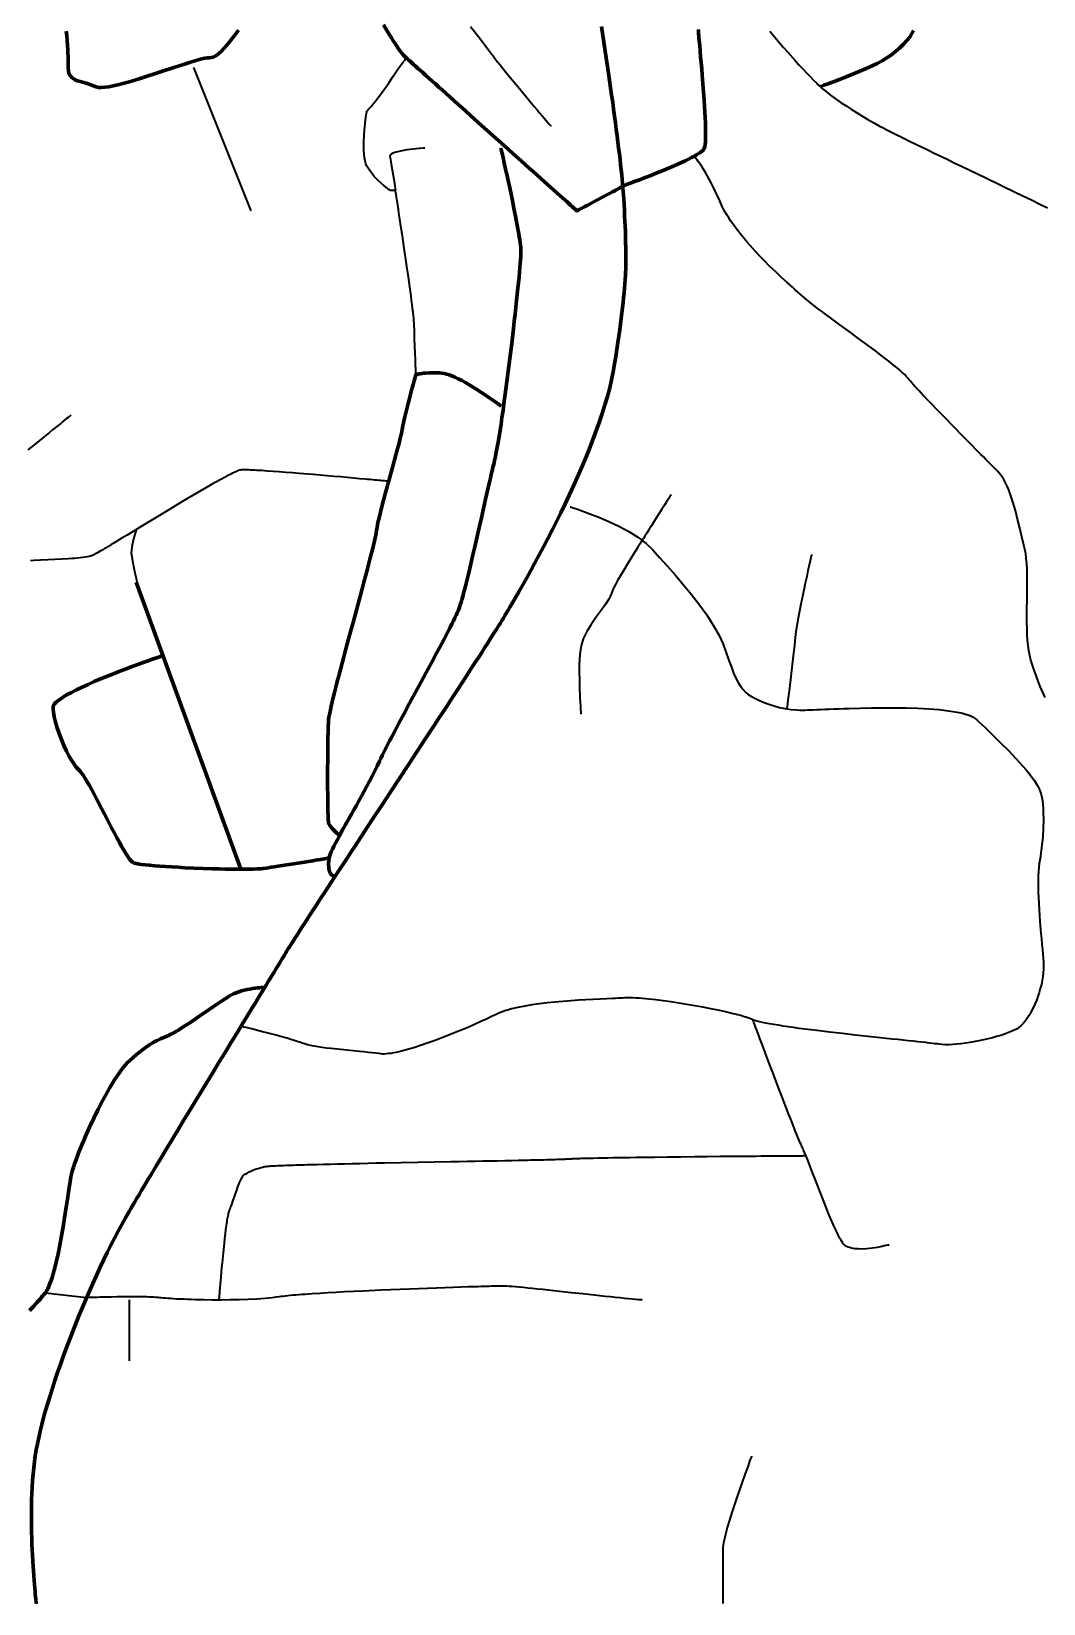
# Model space of a CAD drawing. Header units: inches. Extents: x 23 to 178, y 8 to 179.
# Drawn here: x 81.33 to 102.27, y 47.25 to 79.77 of the extents above; entities that cross this region are included whole.
import ezdxf

# ---------------------------------------------------------------- set-up
doc = ezdxf.new("R2010")
doc.units = ezdxf.units.IN
doc.header["$MEASUREMENT"] = 0
for name, color, linetype in [('Routes 2', 7, 'Continuous'), ('Routes 3', 7, 'Continuous'), ('Routes 4', 7, 'Continuous')]:
    doc.layers.add(name, color=color, linetype=linetype)

msp = doc.modelspace()

# ---------------------------------------------------------------- linework, layer by layer
at = {"layer": 'Routes 2', "color": 7, "lineweight": 106, "true_color": 0xffffff}
msp.add_lwpolyline([(81.433, 47.249), (81.433, 47.251), (81.432, 47.255), (81.431, 47.261), (81.43, 47.271), (81.429, 47.283), (81.427, 47.297), (81.425, 47.314), (81.423, 47.333), (81.421, 47.355), (81.419, 47.379), (81.416, 47.405), (81.413, 47.433), (81.407, 47.496), (81.401, 47.566), (81.394, 47.644), (81.387, 47.729), (81.38, 47.82), (81.373, 47.918), (81.366, 48.021), (81.36, 48.129), (81.354, 48.242), (81.348, 48.359), (81.343, 48.48), (81.339, 48.604), (81.336, 48.731), (81.333, 48.861), (81.333, 49.124), (81.337, 49.392), (81.349, 49.66), (81.357, 49.793), (81.368, 49.925), (81.381, 50.055), (81.395, 50.182), (81.413, 50.307), (81.433, 50.429), (81.456, 50.552), (81.483, 50.68), (81.513, 50.814), (81.548, 50.952), (81.585, 51.096), (81.626, 51.243), (81.67, 51.394), (81.717, 51.548), (81.766, 51.706), (81.819, 51.866), (81.874, 52.029), (81.931, 52.194), (81.99, 52.36), (82.052, 52.528), (82.181, 52.865), (82.316, 53.204), (82.457, 53.541), (82.602, 53.872), (82.676, 54.036), (82.75, 54.196), (82.825, 54.355), (82.901, 54.51), (82.976, 54.662), (83.052, 54.81), (83.127, 54.954), (83.203, 55.094), (83.277, 55.229), (83.352, 55.358), (83.39, 55.423), (83.429, 55.491), (83.471, 55.561), (83.513, 55.633), (83.558, 55.708), (83.604, 55.785), (83.651, 55.865), (83.699, 55.946), (83.749, 56.029), (83.8, 56.114), (83.905, 56.29), (84.015, 56.472), (84.127, 56.659), (84.243, 56.851), (84.362, 57.046), (84.482, 57.245), (84.604, 57.446), (85.097, 58.256), (85.219, 58.456), (85.339, 58.653), (85.458, 58.848), (85.574, 59.038), (85.687, 59.223), (85.796, 59.402), (85.902, 59.575), (85.953, 59.658), (86.003, 59.74), (86.052, 59.82), (86.099, 59.897), (86.145, 59.972), (86.189, 60.045), (86.232, 60.116), (86.274, 60.184), (86.314, 60.249), (86.352, 60.312), (86.388, 60.371), (86.423, 60.428), (86.455, 60.482), (86.486, 60.533), (86.515, 60.58), (86.541, 60.624), (86.566, 60.665), (86.588, 60.702), (86.611, 60.74), (86.639, 60.785), (86.67, 60.835), (86.706, 60.892), (86.745, 60.953), (86.788, 61.021), (86.834, 61.093), (86.884, 61.171), (86.937, 61.253), (86.993, 61.34), (87.052, 61.431), (87.114, 61.526), (87.179, 61.626), (87.246, 61.729), (87.316, 61.837), (87.388, 61.947), (87.463, 62.061), (87.539, 62.178), (87.617, 62.298), (87.698, 62.42), (87.78, 62.545), (87.863, 62.673), (87.948, 62.802), (88.035, 62.934), (88.211, 63.202), (88.39, 63.475), (88.572, 63.752), (88.756, 64.032), (89.125, 64.593), (89.307, 64.871), (89.487, 65.145), (89.663, 65.414), (89.75, 65.546), (89.835, 65.676), (89.918, 65.804), (90.001, 65.93), (90.081, 66.053), (90.16, 66.174), (90.237, 66.291), (90.311, 66.406), (90.384, 66.518), (90.454, 66.626), (90.521, 66.731), (90.586, 66.831), (90.649, 66.928), (90.708, 67.021), (90.765, 67.109), (90.818, 67.193), (90.868, 67.272), (90.915, 67.346), (90.958, 67.414), (90.998, 67.478), (91.034, 67.536), (91.066, 67.588), (91.096, 67.639), (91.128, 67.691), (91.161, 67.746), (91.195, 67.803), (91.229, 67.862), (91.265, 67.922), (91.339, 68.049), (91.416, 68.183), (91.496, 68.324), (91.579, 68.471), (91.663, 68.624), (91.75, 68.782), (91.837, 68.945), (91.926, 69.112), (92.016, 69.284), (92.106, 69.459), (92.195, 69.637), (92.285, 69.818), (92.374, 70.002), (92.547, 70.373), (92.632, 70.561), (92.714, 70.749), (92.793, 70.938), (92.87, 71.126), (92.943, 71.313), (93.013, 71.499), (93.079, 71.684), (93.141, 71.867), (93.197, 72.047), (93.249, 72.224), (93.296, 72.398), (93.336, 72.568), (93.371, 72.734), (93.399, 72.895), (93.423, 73.05), (93.445, 73.197), (93.466, 73.338), (93.486, 73.472), (93.504, 73.601), (93.521, 73.723), (93.536, 73.841), (93.55, 73.954), (93.563, 74.062), (93.574, 74.166), (93.585, 74.267), (93.594, 74.365), (93.602, 74.46), (93.609, 74.553), (93.62, 74.733), (93.627, 74.91), (93.63, 75.086), (93.63, 75.265), (93.626, 75.45), (93.624, 75.546), (93.62, 75.644), (93.616, 75.746), (93.611, 75.851), (93.606, 75.961), (93.6, 76.075), (93.594, 76.194), (93.587, 76.318), (93.583, 76.385), (93.578, 76.458), (93.571, 76.537), (93.564, 76.622), (93.555, 76.712), (93.545, 76.808), (93.534, 76.909), (93.523, 77.016), (93.51, 77.127), (93.496, 77.242), (93.482, 77.362), (93.466, 77.487), (93.45, 77.615), (93.433, 77.747), (93.415, 77.883), (93.397, 78.022), (93.378, 78.164), (93.358, 78.309), (93.337, 78.457), (93.316, 78.607), (93.294, 78.76), (93.272, 78.915), (93.226, 79.23), (93.178, 79.551), (93.128, 79.877)], dxfattribs=at)
at = {"layer": 'Routes 3', "color": 7, "lineweight": 70, "true_color": 0xffffff}
for points in [[(85.617, 79.802), (85.515, 79.662), (85.412, 79.533), (85.313, 79.419), (85.265, 79.37), (85.218, 79.327), (85.173, 79.291), (85.131, 79.263), (85.091, 79.243), (85.054, 79.233), (85.019, 79.232), (84.977, 79.23), (84.922, 79.221), (84.856, 79.206), (84.78, 79.186), (84.694, 79.162), (84.6, 79.133), (84.499, 79.101), (84.392, 79.066), (84.28, 79.029), (84.045, 78.951), (83.562, 78.794), (83.331, 78.725), (83.221, 78.695), (83.117, 78.669), (83.02, 78.647), (82.931, 78.63), (82.85, 78.619), (82.779, 78.614), (82.719, 78.616), (82.671, 78.626), (82.598, 78.656), (82.529, 78.681), (82.462, 78.702), (82.341, 78.737), (82.287, 78.755), (82.238, 78.774), (82.196, 78.798), (82.16, 78.827), (82.131, 78.862), (82.109, 78.907), (82.096, 78.961), (82.091, 79.027), (82.091, 79.105), (82.091, 79.193), (82.086, 79.385), (82.074, 79.587), (82.063, 79.686), (82.05, 79.78)], [(95.131, 79.816), (95.134, 79.774), (95.137, 79.731), (95.141, 79.685), (95.144, 79.637), (95.149, 79.587), (95.158, 79.481), (95.167, 79.368), (95.178, 79.25), (95.189, 79.127), (95.2, 79), (95.211, 78.871), (95.232, 78.609), (95.252, 78.351), (95.26, 78.225), (95.268, 78.103), (95.274, 77.986), (95.278, 77.875), (95.281, 77.771), (95.282, 77.722), (95.282, 77.675), (95.282, 77.631), (95.281, 77.589), (95.28, 77.549), (95.278, 77.512), (95.276, 77.478), (95.273, 77.447), (95.269, 77.419), (95.264, 77.394), (95.259, 77.373), (95.253, 77.355), (95.247, 77.34), (95.239, 77.329), (95.229, 77.318), (95.217, 77.307), (95.203, 77.295), (95.187, 77.282), (95.168, 77.269), (95.148, 77.255), (95.101, 77.227), (95.048, 77.196), (94.989, 77.165), (94.924, 77.132), (94.855, 77.099), (94.782, 77.065), (94.705, 77.03), (94.546, 76.961), (94.384, 76.893), (94.223, 76.828), (94.145, 76.797), (94.07, 76.767), (93.999, 76.74), (93.932, 76.714), (93.869, 76.69), (93.812, 76.668), (93.762, 76.649), (93.739, 76.641), (93.718, 76.633), (93.7, 76.626), (93.683, 76.62), (93.668, 76.614), (93.656, 76.61), (93.646, 76.606), (93.638, 76.603), (93.633, 76.601), (93.631, 76.6), (93.628, 76.599), (93.619, 76.594), (93.603, 76.586), (93.582, 76.574), (93.554, 76.56), (93.522, 76.543), (93.485, 76.523), (93.445, 76.502), (93.401, 76.479), (93.354, 76.454), (93.305, 76.428), (93.253, 76.401), (93.148, 76.345), (93.042, 76.288), (92.938, 76.234), (92.889, 76.208), (92.843, 76.183), (92.799, 76.16), (92.759, 76.139), (92.723, 76.119), (92.691, 76.103), (92.664, 76.088), (92.643, 76.077), (92.628, 76.069), (92.62, 76.065), (92.618, 76.064), (92.617, 76.065), (92.61, 76.071), (92.597, 76.083), (92.579, 76.099), (92.556, 76.12), (92.528, 76.145), (92.494, 76.175), (92.456, 76.209), (92.414, 76.247), (92.367, 76.289), (92.317, 76.334), (92.262, 76.383), (92.204, 76.435), (92.142, 76.49), (92.077, 76.548), (92.009, 76.609), (91.938, 76.673), (91.865, 76.739), (91.789, 76.807), (91.711, 76.877), (91.631, 76.948), (91.549, 77.022), (91.465, 77.097), (91.294, 77.25), (91.118, 77.408), (90.761, 77.727), (90.583, 77.887), (90.407, 78.044), (90.236, 78.198), (90.152, 78.273), (90.07, 78.347), (89.989, 78.419), (89.911, 78.489), (89.834, 78.558), (89.761, 78.624), (89.689, 78.688), (89.621, 78.749), (89.556, 78.808), (89.493, 78.863), (89.435, 78.916), (89.38, 78.965), (89.328, 79.011), (89.281, 79.054), (89.238, 79.092), (89.2, 79.127), (89.166, 79.157), (89.137, 79.183), (89.113, 79.205), (89.094, 79.222), (89.063, 79.251), (89.032, 79.285), (88.999, 79.324), (88.964, 79.367), (88.929, 79.415), (88.893, 79.467), (88.856, 79.522), (88.818, 79.581), (88.779, 79.643), (88.74, 79.707), (88.7, 79.774), (88.619, 79.915)], [(99.581, 79.796), (99.549, 79.729), (99.503, 79.658), (99.445, 79.585), (99.377, 79.511), (99.3, 79.437), (99.215, 79.364), (99.124, 79.294), (99.029, 79.229), (98.931, 79.168), (98.832, 79.114), (98.728, 79.065), (98.606, 79.011), (98.471, 78.954), (98.187, 78.838), (98.05, 78.784), (97.924, 78.734), (97.867, 78.713), (97.815, 78.693), (97.77, 78.675), (97.73, 78.66), (97.699, 78.648), (97.675, 78.639), (97.66, 78.634), (97.655, 78.632)], [(91.046, 77.362), (91.047, 77.358), (91.05, 77.347), (91.054, 77.328), (91.06, 77.302), (91.067, 77.269), (91.076, 77.231), (91.086, 77.187), (91.097, 77.137), (91.109, 77.083), (91.122, 77.024), (91.136, 76.961), (91.151, 76.894), (91.166, 76.825), (91.182, 76.752), (91.215, 76.599), (91.249, 76.44), (91.283, 76.277), (91.316, 76.114), (91.348, 75.954), (91.377, 75.8), (91.403, 75.655), (91.415, 75.587), (91.426, 75.523), (91.435, 75.463), (91.443, 75.407), (91.45, 75.356), (91.455, 75.309), (91.459, 75.269), (91.461, 75.234), (91.461, 75.204), (91.46, 75.186), (91.459, 75.165), (91.458, 75.14), (91.456, 75.113), (91.452, 75.049), (91.446, 74.975), (91.438, 74.89), (91.43, 74.796), (91.42, 74.693), (91.409, 74.582), (91.397, 74.463), (91.384, 74.337), (91.37, 74.205), (91.355, 74.068), (91.339, 73.925), (91.323, 73.779), (91.305, 73.628), (91.269, 73.32), (91.231, 73.005), (91.191, 72.689), (91.15, 72.377), (91.13, 72.225), (91.109, 72.075), (91.089, 71.93), (91.068, 71.788), (91.048, 71.652), (91.028, 71.522), (91.008, 71.397), (90.988, 71.28), (90.969, 71.171), (90.951, 71.07), (90.933, 70.978), (90.916, 70.896), (90.899, 70.824), (90.882, 70.757), (90.865, 70.687), (90.847, 70.612), (90.829, 70.534), (90.81, 70.452), (90.77, 70.279), (90.728, 70.096), (90.685, 69.905), (90.641, 69.709), (90.597, 69.509), (90.506, 69.111), (90.461, 68.916), (90.417, 68.728), (90.374, 68.549), (90.353, 68.463), (90.333, 68.38), (90.312, 68.301), (90.293, 68.225), (90.274, 68.153), (90.255, 68.085), (90.237, 68.022), (90.22, 67.964), (90.204, 67.911), (90.188, 67.863), (90.173, 67.821), (90.159, 67.785), (90.141, 67.744), (90.12, 67.697), (90.094, 67.643), (90.064, 67.583), (90.031, 67.516), (89.995, 67.445), (89.956, 67.368), (89.914, 67.287), (89.869, 67.202), (89.821, 67.112), (89.772, 67.019), (89.721, 66.923), (89.614, 66.723), (89.502, 66.515), (89.387, 66.303), (89.156, 65.875), (89.043, 65.666), (88.936, 65.465), (88.884, 65.368), (88.834, 65.274), (88.787, 65.183), (88.742, 65.097), (88.699, 65.014), (88.659, 64.936), (88.622, 64.863), (88.589, 64.795), (88.559, 64.733), (88.533, 64.677), (88.485, 64.574), (88.383, 64.366), (88.274, 64.157), (88.164, 63.953), (88.109, 63.854), (88.055, 63.759), (88.003, 63.668), (87.954, 63.581), (87.907, 63.499), (87.863, 63.422), (87.823, 63.353), (87.788, 63.29), (87.757, 63.235), (87.733, 63.189), (87.714, 63.151), (87.706, 63.135), (87.697, 63.116), (87.661, 63.043), (87.626, 62.978), (87.592, 62.917), (87.561, 62.86), (87.534, 62.803), (87.512, 62.744), (87.495, 62.681), (87.484, 62.612), (87.482, 62.574), (87.481, 62.533), (87.483, 62.491), (87.487, 62.455), (87.493, 62.423), (87.501, 62.397), (87.51, 62.374), (87.52, 62.355), (87.53, 62.34), (87.541, 62.328), (87.564, 62.312), (87.586, 62.304), (87.604, 62.302), (87.617, 62.302), (87.621, 62.303)], [(91.046, 72.028), (91.044, 72.029), (91.039, 72.033), (91.031, 72.039), (91.02, 72.047), (91.006, 72.057), (90.989, 72.069), (90.947, 72.098), (90.897, 72.134), (90.838, 72.174), (90.773, 72.218), (90.703, 72.265), (90.628, 72.314), (90.551, 72.364), (90.392, 72.462), (90.313, 72.509), (90.237, 72.552), (90.163, 72.591), (90.094, 72.625), (90.031, 72.653), (89.974, 72.673), (89.924, 72.687), (89.873, 72.697), (89.77, 72.71), (89.669, 72.715), (89.573, 72.713), (89.486, 72.707), (89.446, 72.703), (89.41, 72.698), (89.378, 72.694), (89.35, 72.689), (89.327, 72.685), (89.308, 72.682), (89.296, 72.679), (89.289, 72.678), (89.288, 72.676), (89.284, 72.665), (89.278, 72.644), (89.269, 72.612), (89.258, 72.571), (89.244, 72.522), (89.228, 72.465), (89.211, 72.403), (89.192, 72.334), (89.173, 72.261), (89.132, 72.104), (89.052, 71.773), (89.018, 71.613), (89.004, 71.538), (88.996, 71.498), (88.986, 71.455), (88.976, 71.409), (88.964, 71.36), (88.938, 71.254), (88.908, 71.139), (88.875, 71.016), (88.84, 70.887), (88.803, 70.753), (88.727, 70.48), (88.652, 70.207), (88.616, 70.075), (88.583, 69.947), (88.552, 69.827), (88.525, 69.714), (88.502, 69.612), (88.492, 69.565), (88.484, 69.52), (88.477, 69.479), (88.471, 69.442), (88.465, 69.404), (88.456, 69.355), (88.444, 69.295), (88.428, 69.226), (88.409, 69.146), (88.387, 69.058), (88.363, 68.961), (88.337, 68.857), (88.308, 68.746), (88.277, 68.629), (88.245, 68.506), (88.211, 68.378), (88.176, 68.246), (88.139, 68.11), (88.064, 67.831), (87.987, 67.545), (87.909, 67.259), (87.833, 66.976), (87.797, 66.839), (87.761, 66.704), (87.726, 66.573), (87.693, 66.446), (87.661, 66.324), (87.631, 66.208), (87.604, 66.099), (87.578, 65.997), (87.555, 65.902), (87.535, 65.815), (87.517, 65.738), (87.503, 65.671), (87.492, 65.613), (87.488, 65.589), (87.485, 65.567), (87.482, 65.549), (87.481, 65.533), (87.479, 65.499), (87.477, 65.46), (87.475, 65.415), (87.473, 65.366), (87.471, 65.312), (87.47, 65.254), (87.468, 65.192), (87.467, 65.127), (87.466, 65.059), (87.463, 64.915), (87.462, 64.764), (87.46, 64.449), (87.46, 64.292), (87.461, 64.138), (87.462, 63.991), (87.463, 63.853), (87.464, 63.789), (87.465, 63.728), (87.466, 63.671), (87.468, 63.618), (87.469, 63.57), (87.471, 63.527), (87.472, 63.489), (87.474, 63.456), (87.476, 63.43), (87.478, 63.409), (87.48, 63.396), (87.483, 63.388), (87.499, 63.357), (87.525, 63.322), (87.556, 63.285), (87.625, 63.214), (87.657, 63.184), (87.683, 63.16), (87.693, 63.151), (87.701, 63.144), (87.706, 63.14), (87.707, 63.138)], [(83.502, 68.383), (85.668, 62.443)], [(84.067, 66.864), (84.064, 66.863), (84.057, 66.86), (84.044, 66.856), (84.027, 66.85), (84.006, 66.843), (83.98, 66.834), (83.95, 66.824), (83.917, 66.812), (83.88, 66.8), (83.839, 66.785), (83.749, 66.754), (83.647, 66.717), (83.537, 66.677), (83.418, 66.634), (83.293, 66.587), (83.163, 66.538), (83.031, 66.486), (82.763, 66.378), (82.632, 66.323), (82.504, 66.267), (82.381, 66.211), (82.266, 66.155), (82.158, 66.1), (82.061, 66.047), (81.976, 65.995), (81.938, 65.97), (81.904, 65.946), (81.873, 65.922), (81.847, 65.898), (81.824, 65.876), (81.806, 65.854), (81.793, 65.834), (81.784, 65.814), (81.781, 65.795), (81.781, 65.776), (81.783, 65.736), (81.789, 65.692), (81.796, 65.645), (81.806, 65.594), (81.833, 65.485), (81.867, 65.368), (81.908, 65.247), (81.954, 65.124), (82.005, 65.003), (82.059, 64.886), (82.115, 64.776), (82.172, 64.678), (82.201, 64.633), (82.229, 64.593), (82.257, 64.556), (82.285, 64.524), (82.34, 64.47), (82.371, 64.431), (82.407, 64.38), (82.446, 64.32), (82.488, 64.25), (82.533, 64.172), (82.58, 64.087), (82.629, 63.996), (82.68, 63.9), (82.785, 63.699), (82.892, 63.491), (82.999, 63.285), (83.051, 63.186), (83.102, 63.09), (83.152, 62.999), (83.199, 62.914), (83.245, 62.836), (83.288, 62.765), (83.328, 62.704), (83.364, 62.653), (83.397, 62.614), (83.426, 62.586), (83.451, 62.572), (83.466, 62.567), (83.486, 62.562), (83.51, 62.557), (83.537, 62.552), (83.603, 62.542), (83.683, 62.533), (83.774, 62.523), (83.876, 62.514), (83.988, 62.506), (84.108, 62.497), (84.235, 62.489), (84.368, 62.482), (84.505, 62.474), (85.069, 62.453), (85.208, 62.449), (85.343, 62.446), (85.474, 62.444), (85.598, 62.443), (85.714, 62.443), (85.822, 62.444), (85.92, 62.446), (86.006, 62.449), (86.08, 62.453), (86.111, 62.455), (86.139, 62.458), (86.238, 62.473), (86.294, 62.481), (86.353, 62.49), (86.479, 62.51), (86.614, 62.531), (86.753, 62.553), (86.892, 62.576), (87.026, 62.598), (87.151, 62.618), (87.209, 62.628), (87.263, 62.637), (87.313, 62.645), (87.357, 62.652), (87.397, 62.659), (87.43, 62.664), (87.457, 62.669), (87.477, 62.672), (87.489, 62.674), (87.494, 62.675)], [(86.159, 59.996), (86.154, 59.995), (86.14, 59.995), (86.117, 59.994), (86.087, 59.992), (86.05, 59.989), (86.007, 59.985), (85.959, 59.979), (85.908, 59.972), (85.853, 59.963), (85.796, 59.953), (85.68, 59.924), (85.621, 59.907), (85.565, 59.886), (85.51, 59.863), (85.459, 59.836), (85.433, 59.821), (85.404, 59.803), (85.373, 59.783), (85.339, 59.762), (85.303, 59.738), (85.266, 59.713), (85.185, 59.659), (85.099, 59.6), (85.008, 59.538), (84.819, 59.408), (84.631, 59.28), (84.54, 59.22), (84.454, 59.164), (84.373, 59.114), (84.335, 59.091), (84.299, 59.07), (84.266, 59.051), (84.235, 59.034), (84.206, 59.02), (84.18, 59.008), (84.132, 58.988), (84.086, 58.968), (84, 58.931), (83.917, 58.891), (83.874, 58.868), (83.83, 58.843), (83.785, 58.815), (83.737, 58.784), (83.686, 58.747), (83.631, 58.706), (83.571, 58.66), (83.507, 58.607), (83.437, 58.548), (83.361, 58.481), (83.321, 58.442), (83.279, 58.397), (83.235, 58.345), (83.191, 58.287), (83.145, 58.223), (83.098, 58.155), (83.051, 58.082), (83.004, 58.004), (82.956, 57.924), (82.907, 57.839), (82.811, 57.663), (82.716, 57.479), (82.624, 57.291), (82.536, 57.103), (82.453, 56.918), (82.414, 56.827), (82.377, 56.739), (82.342, 56.654), (82.309, 56.571), (82.279, 56.492), (82.251, 56.417), (82.226, 56.346), (82.204, 56.28), (82.185, 56.219), (82.169, 56.164), (82.157, 56.115), (82.148, 56.073), (82.14, 56.031), (82.132, 55.982), (82.124, 55.927), (82.114, 55.866), (82.104, 55.8), (82.094, 55.729), (82.082, 55.654), (82.071, 55.574), (82.058, 55.492), (82.045, 55.406), (82.017, 55.227), (81.987, 55.042), (81.955, 54.854), (81.92, 54.667), (81.883, 54.484), (81.845, 54.309), (81.824, 54.225), (81.804, 54.145), (81.783, 54.069), (81.761, 53.997), (81.739, 53.93), (81.716, 53.868), (81.693, 53.811), (81.669, 53.761), (81.645, 53.717), (81.621, 53.68), (81.607, 53.662), (81.589, 53.64), (81.568, 53.615), (81.544, 53.587), (81.517, 53.556), (81.487, 53.522), (81.454, 53.486), (81.418, 53.446), (81.38, 53.404), (81.339, 53.359), (81.295, 53.312)]]:
    msp.add_lwpolyline(points, dxfattribs=at)
at = {"layer": 'Routes 4', "color": 7, "lineweight": 35, "true_color": 0xffffff}
for points in [[(90.416, 79.874), (90.496, 79.774), (90.572, 79.678), (90.642, 79.589), (90.706, 79.506), (90.763, 79.432), (90.813, 79.367), (90.854, 79.311), (90.886, 79.267), (90.912, 79.232), (90.942, 79.19), (90.979, 79.142), (91.022, 79.088), (91.069, 79.028), (91.121, 78.964), (91.235, 78.824), (91.358, 78.674), (91.614, 78.367), (91.736, 78.222), (91.793, 78.155), (91.847, 78.091), (91.897, 78.032), (91.942, 77.978), (91.982, 77.931), (92.016, 77.891), (92.044, 77.858), (92.065, 77.834), (92.077, 77.819), (92.082, 77.814)], [(96.613, 79.78), (96.677, 79.701), (96.746, 79.617), (96.818, 79.531), (96.894, 79.443), (96.972, 79.354), (97.131, 79.175), (97.21, 79.087), (97.289, 79.001), (97.367, 78.919), (97.441, 78.841), (97.513, 78.769), (97.581, 78.702), (97.613, 78.671), (97.644, 78.642), (97.674, 78.615), (97.702, 78.59), (97.728, 78.567), (97.753, 78.546), (97.799, 78.51), (97.892, 78.439), (97.987, 78.37), (98.085, 78.301), (98.186, 78.233), (98.291, 78.165), (98.4, 78.096), (98.515, 78.027), (98.635, 77.956), (98.761, 77.884), (98.894, 77.811), (98.928, 77.792), (98.946, 77.782), (98.966, 77.772), (98.988, 77.76), (99.014, 77.747), (99.042, 77.732), (99.073, 77.717), (99.107, 77.7), (99.143, 77.682), (99.181, 77.662), (99.222, 77.642), (99.265, 77.621), (99.311, 77.598), (99.359, 77.575), (99.409, 77.55), (99.461, 77.525), (99.514, 77.499), (99.628, 77.443), (99.749, 77.385), (99.876, 77.323), (100.009, 77.259), (100.148, 77.192), (100.291, 77.123), (100.439, 77.051), (100.591, 76.978), (100.746, 76.903), (100.904, 76.828), (101.063, 76.751), (101.387, 76.594), (101.713, 76.437), (102.036, 76.281), (102.196, 76.204), (102.353, 76.127)], [(89.288, 72.677), (89.288, 72.683), (89.287, 72.7), (89.286, 72.728), (89.284, 72.764), (89.283, 72.809), (89.281, 72.86), (89.278, 72.918), (89.276, 72.981), (89.271, 73.119), (89.266, 73.265), (89.261, 73.413), (89.256, 73.552), (89.255, 73.617), (89.253, 73.677), (89.253, 73.706), (89.251, 73.742), (89.247, 73.787), (89.242, 73.841), (89.236, 73.901), (89.228, 73.969), (89.219, 74.043), (89.209, 74.123), (89.198, 74.209), (89.186, 74.299), (89.174, 74.393), (89.16, 74.491), (89.132, 74.696), (89.101, 74.909), (89.038, 75.34), (89.007, 75.549), (88.977, 75.748), (88.963, 75.843), (88.95, 75.933), (88.937, 76.018), (88.924, 76.098), (88.913, 76.173), (88.903, 76.24), (88.893, 76.301), (88.885, 76.354), (88.878, 76.399), (88.873, 76.436), (88.868, 76.463), (88.866, 76.48), (88.865, 76.487), (88.864, 76.487), (88.863, 76.487), (88.854, 76.487), (88.824, 76.487), (88.787, 76.487), (88.771, 76.487), (88.759, 76.487), (88.752, 76.487), (88.752, 76.487), (88.748, 76.49), (88.739, 76.496), (88.724, 76.507), (88.706, 76.52), (88.683, 76.537), (88.657, 76.557), (88.629, 76.581), (88.565, 76.636), (88.496, 76.701), (88.426, 76.774), (88.359, 76.856), (88.3, 76.943), (88.275, 76.989), (88.254, 77.039), (88.237, 77.097), (88.225, 77.164), (88.216, 77.236), (88.211, 77.313), (88.21, 77.477), (88.217, 77.642), (88.223, 77.723), (88.23, 77.8), (88.238, 77.872), (88.246, 77.937), (88.253, 77.995), (88.26, 78.044), (88.265, 78.083), (88.269, 78.109), (88.272, 78.123), (88.273, 78.125), (88.279, 78.133), (88.291, 78.146), (88.307, 78.165), (88.327, 78.189), (88.352, 78.218), (88.379, 78.251), (88.409, 78.287), (88.441, 78.327), (88.509, 78.411), (88.578, 78.501), (88.645, 78.591), (88.706, 78.678), (88.732, 78.718), (88.755, 78.756), (88.802, 78.83), (88.902, 78.976), (88.95, 79.043), (88.995, 79.103), (89.033, 79.153), (89.05, 79.174), (89.064, 79.191), (89.075, 79.206), (89.083, 79.216), (89.088, 79.223), (89.09, 79.225)], [(84.688, 79.027), (85.873, 76.064)], [(89.471, 77.362), (89.463, 77.362), (89.439, 77.36), (89.355, 77.353), (89.237, 77.341), (89.102, 77.324), (88.968, 77.301), (88.852, 77.272), (88.807, 77.255), (88.773, 77.236), (88.753, 77.216), (88.748, 77.194), (88.76, 77.128), (88.776, 77.031), (88.815, 76.794), (88.834, 76.678), (88.849, 76.58), (88.86, 76.513), (88.863, 76.494), (88.865, 76.487)], [(102.304, 65.998), (102.206, 66.224), (102.16, 66.336), (102.117, 66.448), (102.078, 66.557), (102.043, 66.663), (102.013, 66.766), (101.989, 66.864), (101.97, 66.965), (101.955, 67.072), (101.944, 67.184), (101.936, 67.301), (101.932, 67.421), (101.929, 67.544), (101.929, 67.795), (101.933, 68.049), (101.936, 68.3), (101.936, 68.422), (101.934, 68.54), (101.931, 68.655), (101.925, 68.766), (101.915, 68.87), (101.903, 68.969), (101.886, 69.061), (101.865, 69.146), (101.823, 69.32), (101.781, 69.501), (101.737, 69.683), (101.691, 69.865), (101.64, 70.041), (101.613, 70.126), (101.584, 70.209), (101.553, 70.288), (101.52, 70.365), (101.485, 70.437), (101.448, 70.504), (101.409, 70.567), (101.366, 70.625), (101.321, 70.677), (101.297, 70.701), (101.269, 70.729), (101.237, 70.761), (101.202, 70.797), (101.162, 70.836), (101.12, 70.879), (101.075, 70.925), (101.027, 70.973), (100.976, 71.025), (100.923, 71.078), (100.868, 71.134), (100.811, 71.192), (100.693, 71.312), (100.57, 71.437), (100.444, 71.565), (100.193, 71.822), (100.071, 71.948), (99.954, 72.069), (99.898, 72.128), (99.844, 72.184), (99.792, 72.239), (99.743, 72.291), (99.696, 72.341), (99.652, 72.388), (99.611, 72.432), (99.574, 72.473), (99.54, 72.51), (99.51, 72.544), (99.484, 72.574), (99.462, 72.599), (99.445, 72.621), (99.432, 72.637), (99.418, 72.654), (99.4, 72.674), (99.377, 72.696), (99.351, 72.721), (99.32, 72.749), (99.286, 72.778), (99.249, 72.81), (99.208, 72.843), (99.164, 72.878), (99.118, 72.915), (99.069, 72.954), (99.017, 72.994), (98.909, 73.077), (98.793, 73.164), (98.673, 73.254), (98.425, 73.438), (98.3, 73.53), (98.177, 73.619), (98.058, 73.706), (97.945, 73.789), (97.891, 73.829), (97.839, 73.867), (97.789, 73.904), (97.742, 73.939), (97.697, 73.972), (97.655, 74.003), (97.617, 74.032), (97.581, 74.059), (97.52, 74.107), (97.487, 74.133), (97.451, 74.162), (97.412, 74.194), (97.37, 74.228), (97.326, 74.264), (97.28, 74.303), (97.232, 74.345), (97.182, 74.388), (97.13, 74.433), (97.076, 74.481), (96.965, 74.58), (96.849, 74.687), (96.731, 74.799), (96.611, 74.915), (96.49, 75.036), (96.371, 75.159), (96.255, 75.285), (96.142, 75.412), (96.035, 75.54), (95.934, 75.667), (95.841, 75.793), (95.798, 75.855), (95.758, 75.917), (95.72, 75.978), (95.686, 76.038), (95.654, 76.098), (95.626, 76.156), (95.576, 76.268), (95.528, 76.373), (95.482, 76.471), (95.437, 76.561), (95.394, 76.645), (95.353, 76.722), (95.314, 76.792), (95.277, 76.856), (95.242, 76.914), (95.209, 76.965), (95.179, 77.011), (95.152, 77.052), (95.128, 77.086), (95.106, 77.116), (95.087, 77.141), (95.072, 77.16), (95.059, 77.175), (95.05, 77.186), (95.045, 77.192), (95.043, 77.194)], [(82.148, 71.835), (82.144, 71.832), (82.133, 71.823), (82.116, 71.809), (82.092, 71.79), (82.061, 71.766), (82.026, 71.737), (81.984, 71.703), (81.938, 71.666), (81.886, 71.624), (81.83, 71.579), (81.77, 71.531), (81.707, 71.479), (81.639, 71.424), (81.569, 71.367), (81.495, 71.308), (81.419, 71.246), (81.261, 71.117)], [(88.723, 70.467), (88.721, 70.467), (88.714, 70.468), (88.703, 70.469), (88.688, 70.47), (88.669, 70.472), (88.646, 70.474), (88.619, 70.477), (88.589, 70.479), (88.555, 70.483), (88.518, 70.486), (88.477, 70.49), (88.434, 70.494), (88.388, 70.498), (88.339, 70.502), (88.288, 70.507), (88.234, 70.512), (88.12, 70.522), (87.997, 70.534), (87.868, 70.545), (87.734, 70.557), (87.594, 70.569), (87.452, 70.582), (87.162, 70.606), (86.872, 70.63), (86.731, 70.642), (86.593, 70.653), (86.46, 70.663), (86.333, 70.672), (86.213, 70.68), (86.101, 70.688), (86.049, 70.691), (85.999, 70.694), (85.952, 70.696), (85.908, 70.698), (85.866, 70.7), (85.828, 70.702), (85.793, 70.703), (85.761, 70.704), (85.733, 70.704), (85.709, 70.704), (85.688, 70.703), (85.671, 70.702), (85.656, 70.7), (85.638, 70.695), (85.616, 70.688), (85.59, 70.678), (85.562, 70.666), (85.529, 70.652), (85.494, 70.635), (85.456, 70.616), (85.415, 70.595), (85.371, 70.573), (85.325, 70.548), (85.276, 70.522), (85.225, 70.494), (85.172, 70.464), (85.117, 70.433), (85.059, 70.401), (84.939, 70.332), (84.813, 70.259), (84.682, 70.182), (84.547, 70.102), (84.408, 70.019), (84.268, 69.935), (83.984, 69.763), (83.705, 69.594), (83.57, 69.511), (83.438, 69.431), (83.312, 69.355), (83.192, 69.282), (83.079, 69.214), (83.026, 69.182), (82.974, 69.151), (82.925, 69.122), (82.879, 69.094), (82.835, 69.068), (82.794, 69.044), (82.755, 69.022), (82.72, 69.002), (82.688, 68.984), (82.658, 68.967), (82.633, 68.954), (82.61, 68.942), (82.592, 68.933), (82.577, 68.926), (82.552, 68.918), (82.521, 68.91), (82.485, 68.903), (82.443, 68.896), (82.395, 68.889), (82.344, 68.884), (82.288, 68.878), (82.228, 68.873), (82.165, 68.868), (82.099, 68.863), (81.961, 68.855), (81.816, 68.847), (81.669, 68.84), (81.522, 68.833), (81.38, 68.827), (81.312, 68.823)], [(92.477, 69.94), (92.485, 69.937), (92.507, 69.93), (92.543, 69.919), (92.592, 69.903), (92.652, 69.883), (92.721, 69.858), (92.799, 69.83), (92.885, 69.798), (93.073, 69.724), (93.277, 69.637), (93.487, 69.538), (93.691, 69.428), (93.882, 69.309), (93.969, 69.246), (94.049, 69.182), (94.186, 69.047), (94.328, 68.893), (94.484, 68.721), (94.65, 68.533), (94.82, 68.334), (94.989, 68.127), (95.152, 67.915), (95.304, 67.702), (95.439, 67.492), (95.554, 67.288), (95.602, 67.19), (95.643, 67.095), (95.707, 66.916), (95.763, 66.758), (95.814, 66.62), (95.861, 66.5), (95.907, 66.396), (95.953, 66.306), (96, 66.229), (96.049, 66.164), (96.103, 66.107), (96.163, 66.059), (96.231, 66.017), (96.311, 65.974), (96.399, 65.932), (96.493, 65.892), (96.592, 65.854), (96.697, 65.82), (96.808, 65.791), (96.923, 65.767), (97.043, 65.749), (97.167, 65.738), (97.23, 65.735), (97.296, 65.735), (97.338, 65.736), (97.389, 65.737), (97.447, 65.739), (97.513, 65.742), (97.585, 65.744), (97.664, 65.748), (97.749, 65.751), (97.84, 65.755), (97.935, 65.759), (98.036, 65.762), (98.14, 65.766), (98.249, 65.77), (98.474, 65.776), (98.709, 65.781), (98.95, 65.784), (99.193, 65.784), (99.434, 65.78), (99.67, 65.773), (99.896, 65.761), (100.005, 65.754), (100.11, 65.744), (100.211, 65.734), (100.308, 65.722), (100.399, 65.708), (100.485, 65.692), (100.565, 65.675), (100.639, 65.656), (100.705, 65.635), (100.765, 65.612), (100.816, 65.587), (100.86, 65.56), (100.895, 65.53), (100.928, 65.499), (100.997, 65.434), (101.07, 65.365), (101.146, 65.292), (101.224, 65.217), (101.385, 65.06), (101.545, 64.897), (101.701, 64.734), (101.775, 64.653), (101.846, 64.574), (101.912, 64.496), (101.974, 64.421), (102.03, 64.349), (102.079, 64.281), (102.122, 64.216), (102.157, 64.157), (102.184, 64.102), (102.204, 64.048), (102.221, 63.988), (102.236, 63.923), (102.248, 63.854), (102.257, 63.78), (102.264, 63.703), (102.268, 63.624), (102.271, 63.457), (102.267, 63.285), (102.256, 63.112), (102.24, 62.942), (102.219, 62.779), (102.207, 62.702), (102.195, 62.628), (102.183, 62.558), (102.172, 62.481), (102.165, 62.394), (102.161, 62.299), (102.159, 62.196), (102.16, 62.086), (102.163, 61.971), (102.167, 61.852), (102.181, 61.606), (102.199, 61.357), (102.219, 61.115), (102.229, 60.999), (102.239, 60.888), (102.248, 60.784), (102.256, 60.686), (102.264, 60.597), (102.269, 60.518), (102.273, 60.448), (102.272, 60.375), (102.267, 60.298), (102.258, 60.22), (102.244, 60.139), (102.227, 60.056), (102.206, 59.973), (102.182, 59.89), (102.155, 59.808), (102.125, 59.727), (102.092, 59.648), (102.057, 59.571), (102.019, 59.498), (101.98, 59.429), (101.939, 59.364), (101.896, 59.305), (101.851, 59.252), (101.806, 59.205), (101.76, 59.166), (101.713, 59.135), (101.662, 59.109), (101.604, 59.083), (101.537, 59.056), (101.464, 59.03), (101.386, 59.005), (101.302, 58.98), (101.214, 58.956), (101.124, 58.933), (100.937, 58.891), (100.748, 58.856), (100.655, 58.842), (100.564, 58.83), (100.477, 58.821), (100.393, 58.814), (100.314, 58.811), (100.242, 58.811), (100.175, 58.814), (100.116, 58.822), (100.08, 58.827), (100.033, 58.832), (99.978, 58.839), (99.913, 58.846), (99.84, 58.855), (99.759, 58.863), (99.671, 58.873), (99.576, 58.883), (99.475, 58.894), (99.368, 58.905), (99.256, 58.917), (99.14, 58.929), (99.019, 58.942), (98.896, 58.955), (98.64, 58.982), (98.376, 59.011), (98.11, 59.041), (97.845, 59.072), (97.586, 59.103), (97.336, 59.135), (97.217, 59.15), (97.102, 59.166), (96.991, 59.182), (96.885, 59.197), (96.786, 59.213), (96.692, 59.228), (96.606, 59.243), (96.527, 59.258), (96.455, 59.272), (96.393, 59.287), (96.339, 59.301), (96.295, 59.314), (96.261, 59.327), (96.231, 59.34), (96.195, 59.354), (96.155, 59.368), (96.11, 59.383), (96.061, 59.397), (96.008, 59.413), (95.951, 59.428), (95.89, 59.444), (95.826, 59.459), (95.689, 59.491), (95.542, 59.524), (95.387, 59.555), (95.225, 59.587), (94.893, 59.646), (94.726, 59.673), (94.562, 59.698), (94.402, 59.72), (94.248, 59.74), (94.103, 59.756), (93.968, 59.768), (93.905, 59.773), (93.846, 59.777), (93.791, 59.78), (93.739, 59.781), (93.692, 59.782), (93.649, 59.781), (93.609, 59.779), (93.566, 59.776), (93.52, 59.774), (93.469, 59.772), (93.415, 59.77), (93.358, 59.767), (93.234, 59.762), (93.1, 59.756), (92.957, 59.749), (92.806, 59.74), (92.65, 59.731), (92.489, 59.72), (92.164, 59.692), (92.001, 59.675), (91.842, 59.656), (91.687, 59.634), (91.539, 59.609), (91.398, 59.582), (91.266, 59.551), (91.205, 59.534), (91.146, 59.517), (91.091, 59.498), (91.039, 59.479), (90.991, 59.459), (90.946, 59.438), (90.901, 59.416), (90.853, 59.392), (90.748, 59.343), (90.633, 59.29), (90.51, 59.234), (90.379, 59.177), (90.242, 59.119), (90.102, 59.061), (89.812, 58.947), (89.667, 58.893), (89.523, 58.841), (89.382, 58.793), (89.246, 58.749), (89.115, 58.711), (88.991, 58.678), (88.876, 58.651), (88.822, 58.641), (88.771, 58.632), (88.722, 58.626), (88.677, 58.621), (88.635, 58.619), (88.597, 58.619), (88.529, 58.626), (88.458, 58.635), (88.38, 58.643), (88.297, 58.652), (88.209, 58.661), (88.117, 58.67), (87.925, 58.689), (87.728, 58.709), (87.534, 58.731), (87.44, 58.743), (87.35, 58.756), (87.264, 58.768), (87.183, 58.782), (87.109, 58.796), (87.041, 58.811), (86.982, 58.827), (86.931, 58.843), (86.885, 58.861), (86.83, 58.88), (86.767, 58.9), (86.697, 58.922), (86.621, 58.944), (86.541, 58.967), (86.371, 59.014), (86.2, 59.059), (86.116, 59.081), (86.036, 59.101), (85.96, 59.12), (85.891, 59.137), (85.828, 59.153), (85.774, 59.166), (85.73, 59.177), (85.696, 59.185), (85.684, 59.188), (85.675, 59.19), (85.67, 59.191), (85.668, 59.192)], [(94.565, 70.194), (94.559, 70.183), (94.54, 70.153), (94.511, 70.106), (94.472, 70.046), (94.427, 69.974), (94.377, 69.894), (94.268, 69.719), (94.159, 69.545), (94.109, 69.465), (94.064, 69.393), (94.025, 69.332), (93.996, 69.286), (93.977, 69.255), (93.971, 69.245), (93.964, 69.235), (93.946, 69.207), (93.918, 69.164), (93.881, 69.107), (93.838, 69.038), (93.788, 68.96), (93.679, 68.784), (93.566, 68.597), (93.46, 68.414), (93.415, 68.33), (93.376, 68.254), (93.345, 68.188), (93.324, 68.134), (93.304, 68.084), (93.276, 68.031), (93.203, 67.914), (93.112, 67.787), (93.013, 67.65), (92.914, 67.507), (92.824, 67.36), (92.75, 67.21), (92.703, 67.061), (92.689, 66.98), (92.678, 66.887), (92.671, 66.784), (92.667, 66.674), (92.671, 66.207), (92.68, 65.992), (92.686, 65.898), (92.691, 65.815), (92.695, 65.746), (92.699, 65.694), (92.702, 65.662), (92.703, 65.65)], [(83.502, 69.47), (83.497, 69.455), (83.485, 69.412), (83.447, 69.275), (83.411, 69.112), (83.401, 69.039), (83.399, 68.98), (83.408, 68.912), (83.426, 68.813), (83.475, 68.574), (83.501, 68.458), (83.523, 68.36), (83.539, 68.292), (83.545, 68.267)], [(97.472, 68.952), (97.471, 68.948), (97.469, 68.936), (97.465, 68.918), (97.459, 68.892), (97.443, 68.822), (97.423, 68.731), (97.399, 68.621), (97.373, 68.497), (97.344, 68.361), (97.314, 68.218), (97.253, 67.924), (97.225, 67.78), (97.198, 67.642), (97.175, 67.515), (97.156, 67.402), (97.142, 67.306), (97.134, 67.23), (97.127, 67.158), (97.118, 67.07), (97.107, 66.969), (97.094, 66.858), (97.066, 66.617), (97.036, 66.369), (97.021, 66.249), (97.007, 66.136), (96.994, 66.033), (96.982, 65.943), (96.973, 65.867), (96.965, 65.81), (96.961, 65.773), (96.959, 65.764), (96.959, 65.761)], [(99.081, 54.672), (99.076, 54.67), (99.063, 54.667), (99.041, 54.662), (99.012, 54.655), (98.976, 54.647), (98.935, 54.638), (98.889, 54.629), (98.838, 54.619), (98.728, 54.602), (98.61, 54.59), (98.492, 54.584), (98.434, 54.585), (98.378, 54.588), (98.326, 54.595), (98.277, 54.606), (98.232, 54.62), (98.193, 54.639), (98.159, 54.663), (98.145, 54.676), (98.13, 54.694), (98.114, 54.716), (98.097, 54.741), (98.08, 54.771), (98.061, 54.804), (98.021, 54.88), (97.979, 54.968), (97.934, 55.067), (97.888, 55.174), (97.839, 55.288), (97.79, 55.407), (97.691, 55.656), (97.593, 55.907), (97.546, 56.029), (97.5, 56.147), (97.457, 56.259), (97.416, 56.364), (97.379, 56.459), (97.345, 56.543), (97.329, 56.581), (97.315, 56.615), (97.301, 56.646), (97.289, 56.673), (97.268, 56.718), (97.255, 56.746), (97.24, 56.78), (97.223, 56.819), (97.204, 56.864), (97.183, 56.915), (97.161, 56.97), (97.137, 57.03), (97.111, 57.094), (97.085, 57.161), (97.056, 57.233), (96.997, 57.384), (96.934, 57.546), (96.869, 57.715), (96.803, 57.888), (96.67, 58.238), (96.605, 58.408), (96.543, 58.572), (96.485, 58.727), (96.457, 58.8), (96.431, 58.87), (96.406, 58.937), (96.382, 58.999), (96.36, 59.057), (96.34, 59.11), (96.322, 59.159), (96.306, 59.202), (96.292, 59.239), (96.28, 59.27), (96.271, 59.295), (96.264, 59.313), (96.26, 59.324), (96.259, 59.328)], [(85.217, 53.536), (85.217, 53.538), (85.217, 53.543), (85.218, 53.552), (85.219, 53.564), (85.22, 53.58), (85.222, 53.598), (85.223, 53.62), (85.225, 53.644), (85.228, 53.671), (85.23, 53.7), (85.233, 53.732), (85.236, 53.766), (85.239, 53.802), (85.242, 53.84), (85.245, 53.88), (85.249, 53.922), (85.257, 54.009), (85.265, 54.102), (85.274, 54.199), (85.283, 54.299), (85.303, 54.502), (85.324, 54.705), (85.335, 54.802), (85.346, 54.897), (85.357, 54.986), (85.369, 55.069), (85.374, 55.109), (85.38, 55.146), (85.385, 55.181), (85.391, 55.214), (85.396, 55.245), (85.402, 55.274), (85.407, 55.3), (85.412, 55.323), (85.417, 55.343), (85.422, 55.36), (85.427, 55.375), (85.432, 55.387), (85.443, 55.413), (85.454, 55.442), (85.465, 55.473), (85.477, 55.506), (85.501, 55.575), (85.526, 55.649), (85.553, 55.725), (85.579, 55.801), (85.606, 55.874), (85.633, 55.942), (85.646, 55.973), (85.659, 56.003), (85.672, 56.03), (85.685, 56.055), (85.697, 56.077), (85.709, 56.096), (85.721, 56.111), (85.733, 56.123), (85.744, 56.131), (85.754, 56.136), (85.795, 56.157), (85.837, 56.179), (85.86, 56.19), (85.885, 56.202), (85.913, 56.214), (85.945, 56.227), (85.98, 56.24), (86.021, 56.253), (86.067, 56.267), (86.118, 56.281), (86.148, 56.289), (86.159, 56.291), (86.173, 56.293), (86.19, 56.294), (86.21, 56.296), (86.232, 56.298), (86.257, 56.3), (86.285, 56.302), (86.315, 56.304), (86.348, 56.305), (86.383, 56.307), (86.421, 56.309), (86.461, 56.311), (86.503, 56.313), (86.548, 56.315), (86.595, 56.316), (86.643, 56.318), (86.694, 56.32), (86.747, 56.322), (86.802, 56.324), (86.859, 56.326), (86.917, 56.327), (86.978, 56.329), (87.04, 56.331), (87.103, 56.333), (87.235, 56.336), (87.373, 56.34), (87.517, 56.343), (87.665, 56.347), (87.818, 56.35), (87.975, 56.354), (88.136, 56.357), (88.3, 56.361), (88.466, 56.364), (88.635, 56.368), (88.978, 56.374), (89.324, 56.381), (89.67, 56.387), (90.012, 56.394), (90.18, 56.397), (90.346, 56.4), (90.51, 56.403), (90.67, 56.406), (90.826, 56.409), (90.978, 56.412), (91.125, 56.414), (91.268, 56.417), (91.405, 56.42), (91.535, 56.423), (91.598, 56.424), (91.66, 56.426), (91.719, 56.427), (91.777, 56.428), (91.833, 56.43), (91.887, 56.431), (91.939, 56.432), (91.989, 56.433), (92.037, 56.435), (92.083, 56.436), (92.127, 56.437), (92.168, 56.438), (92.207, 56.44), (92.244, 56.441), (92.278, 56.442), (92.31, 56.443), (92.339, 56.444), (92.366, 56.446), (92.39, 56.447), (92.411, 56.448), (92.43, 56.449), (92.446, 56.45), (92.463, 56.451), (92.483, 56.452), (92.504, 56.453), (92.528, 56.454), (92.554, 56.455), (92.581, 56.457), (92.611, 56.458), (92.642, 56.459), (92.676, 56.46), (92.711, 56.461), (92.748, 56.462), (92.786, 56.463), (92.868, 56.465), (92.956, 56.467), (93.05, 56.469), (93.149, 56.471), (93.253, 56.473), (93.362, 56.475), (93.476, 56.477), (93.593, 56.478), (93.714, 56.48), (93.838, 56.482), (93.965, 56.484), (94.095, 56.485), (94.226, 56.487), (94.495, 56.49), (94.767, 56.493), (95.041, 56.496), (95.312, 56.499), (95.579, 56.502), (95.71, 56.503), (95.838, 56.504), (95.964, 56.505), (96.087, 56.506), (96.206, 56.507), (96.322, 56.508), (96.433, 56.509), (96.54, 56.51), (96.642, 56.511), (96.739, 56.511), (96.83, 56.512), (96.915, 56.513), (96.994, 56.513), (97.031, 56.514), (97.066, 56.514), (97.099, 56.514), (97.131, 56.514), (97.16, 56.515), (97.188, 56.515), (97.214, 56.515), (97.238, 56.515), (97.26, 56.515), (97.279, 56.515), (97.297, 56.516), (97.312, 56.516), (97.325, 56.516), (97.336, 56.516), (97.345, 56.516), (97.351, 56.516), (97.355, 56.516), (97.356, 56.516)], [(81.621, 53.68), (82.475, 53.584), (82.479, 53.584), (82.489, 53.584), (82.505, 53.585), (82.526, 53.585), (82.553, 53.586), (82.586, 53.587), (82.622, 53.588), (82.663, 53.59), (82.708, 53.591), (82.757, 53.592), (82.808, 53.593), (82.863, 53.595), (82.979, 53.597), (83.102, 53.599), (83.357, 53.602), (83.483, 53.602), (83.604, 53.601), (83.717, 53.599), (83.77, 53.598), (83.82, 53.596), (83.867, 53.593), (83.909, 53.591), (83.948, 53.587), (83.982, 53.584), (84.017, 53.58), (84.058, 53.576), (84.104, 53.572), (84.156, 53.568), (84.213, 53.564), (84.274, 53.561), (84.34, 53.557), (84.41, 53.554), (84.483, 53.551), (84.56, 53.548), (84.64, 53.545), (84.723, 53.543), (84.896, 53.539), (85.076, 53.536), (85.26, 53.536), (85.447, 53.537), (85.633, 53.541), (85.816, 53.547), (85.993, 53.556), (86.162, 53.568), (86.243, 53.575), (86.321, 53.583), (86.395, 53.592), (86.466, 53.602), (86.502, 53.607), (86.543, 53.612), (86.587, 53.618), (86.636, 53.623), (86.688, 53.628), (86.743, 53.633), (86.802, 53.638), (86.865, 53.643), (86.93, 53.648), (86.998, 53.653), (87.07, 53.658), (87.143, 53.663), (87.299, 53.673), (87.463, 53.683), (87.635, 53.693), (87.813, 53.702), (87.997, 53.712), (88.186, 53.721), (88.571, 53.738), (88.96, 53.755), (89.153, 53.762), (89.343, 53.77), (89.53, 53.777), (89.711, 53.783), (89.887, 53.79), (90.056, 53.795), (90.216, 53.801), (90.367, 53.806), (90.438, 53.808), (90.507, 53.81), (90.573, 53.812), (90.636, 53.814), (90.695, 53.815), (90.751, 53.817), (90.804, 53.819), (90.852, 53.82), (90.897, 53.821), (90.939, 53.822), (90.976, 53.823), (91.008, 53.824), (91.037, 53.824), (91.061, 53.825), (91.08, 53.825), (91.094, 53.825), (91.107, 53.825), (91.124, 53.824), (91.143, 53.823), (91.164, 53.822), (91.216, 53.818), (91.277, 53.813), (91.347, 53.807), (91.425, 53.8), (91.51, 53.792), (91.603, 53.783), (91.701, 53.773), (91.805, 53.762), (91.914, 53.751), (92.026, 53.739), (92.259, 53.714), (92.5, 53.688), (92.741, 53.662), (92.978, 53.637), (93.092, 53.624), (93.204, 53.612), (93.311, 53.601), (93.413, 53.59), (93.51, 53.58), (93.6, 53.57), (93.684, 53.562), (93.76, 53.554), (93.827, 53.548), (93.885, 53.543), (93.91, 53.54), (93.933, 53.538), (93.953, 53.537), (93.971, 53.536)], [(83.361, 52.273), (83.361, 53.536)], [(96.231, 50.297), (96.229, 50.293), (96.224, 50.279), (96.216, 50.258), (96.205, 50.229), (96.192, 50.192), (96.176, 50.149), (96.158, 50.1), (96.138, 50.045), (96.093, 49.92), (96.043, 49.779), (95.989, 49.626), (95.934, 49.465), (95.825, 49.134), (95.775, 48.973), (95.73, 48.821), (95.693, 48.681), (95.677, 48.617), (95.663, 48.558), (95.653, 48.504), (95.645, 48.455), (95.64, 48.413), (95.638, 48.378), (95.638, 48.31), (95.638, 48.232), (95.638, 48.148), (95.638, 48.059), (95.638, 47.687), (95.638, 47.599), (95.638, 47.517), (95.638, 47.443), (95.638, 47.378), (95.638, 47.324), (95.638, 47.284), (95.638, 47.258), (95.638, 47.249)]]:
    msp.add_lwpolyline(points, dxfattribs=at)

doc.saveas('drawing.dxf')
